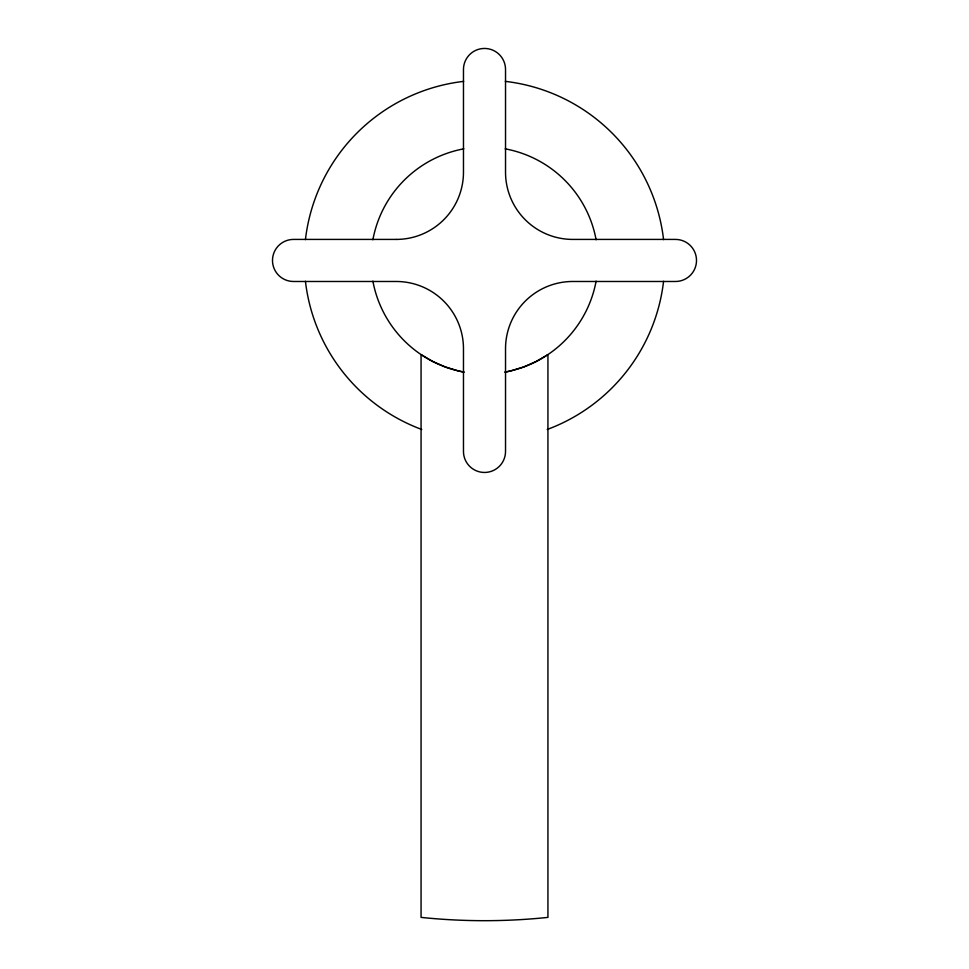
<?xml version="1.0" encoding="UTF-8"?>
<svg xmlns="http://www.w3.org/2000/svg" width="969" height="969" viewBox="0 0 969 969"><rect width="100%" height="100%" fill="white"/><g stroke="black" fill="none" stroke-linecap="round" stroke-linejoin="round"><path stroke-width="1.45" d="M504.97 372.108A110.987 108.371 0 0 0 510.808 370.873L523.817 366.936L536.293 361.461L547.933 354.581L547.933 917.389A506.097 418.099 0 0 1 421.067 917.389L421.067 354.581L432.707 361.461L445.183 366.936L458.192 370.873A110.987 108.371 0 0 0 464.03 372.108M596.117 281.131A113.518 113.518 0 0 1 505.176 372.06M463.824 372.06A113.518 113.518 0 0 1 372.883 281.131M372.883 239.779A113.518 113.518 0 0 1 463.824 148.838M505.176 148.838A113.518 113.518 0 0 1 596.117 239.779M663.571 281.289A180.282 180.282 0 0 1 547.243 429.473M421.757 429.473A180.282 180.282 0 0 1 305.429 281.289M305.429 239.622A180.282 180.282 0 0 1 463.666 81.372M505.333 81.372A180.282 180.282 0 0 1 663.571 239.622M396.236 239.416L293.534 239.416A21.027 21.027 0 0 0 272.495 260.455A21.027 21.027 0 0 0 293.534 281.482L396.236 281.482A67.236 67.236 0 0 1 463.473 348.719L463.473 451.421A21.027 21.027 0 0 0 484.5 472.46A21.027 21.027 0 0 0 505.527 451.421L505.527 348.719A67.236 67.236 0 0 1 572.764 281.482L675.466 281.482A21.027 21.027 0 0 0 696.505 260.455A21.027 21.027 0 0 0 675.466 239.416L572.764 239.416A67.236 67.236 0 0 1 505.527 172.191L505.527 69.477A21.027 21.027 0 0 0 484.5 48.45A21.027 21.027 0 0 0 463.473 69.477L463.473 172.191A67.236 67.236 0 0 1 396.236 239.416"/></g></svg>
